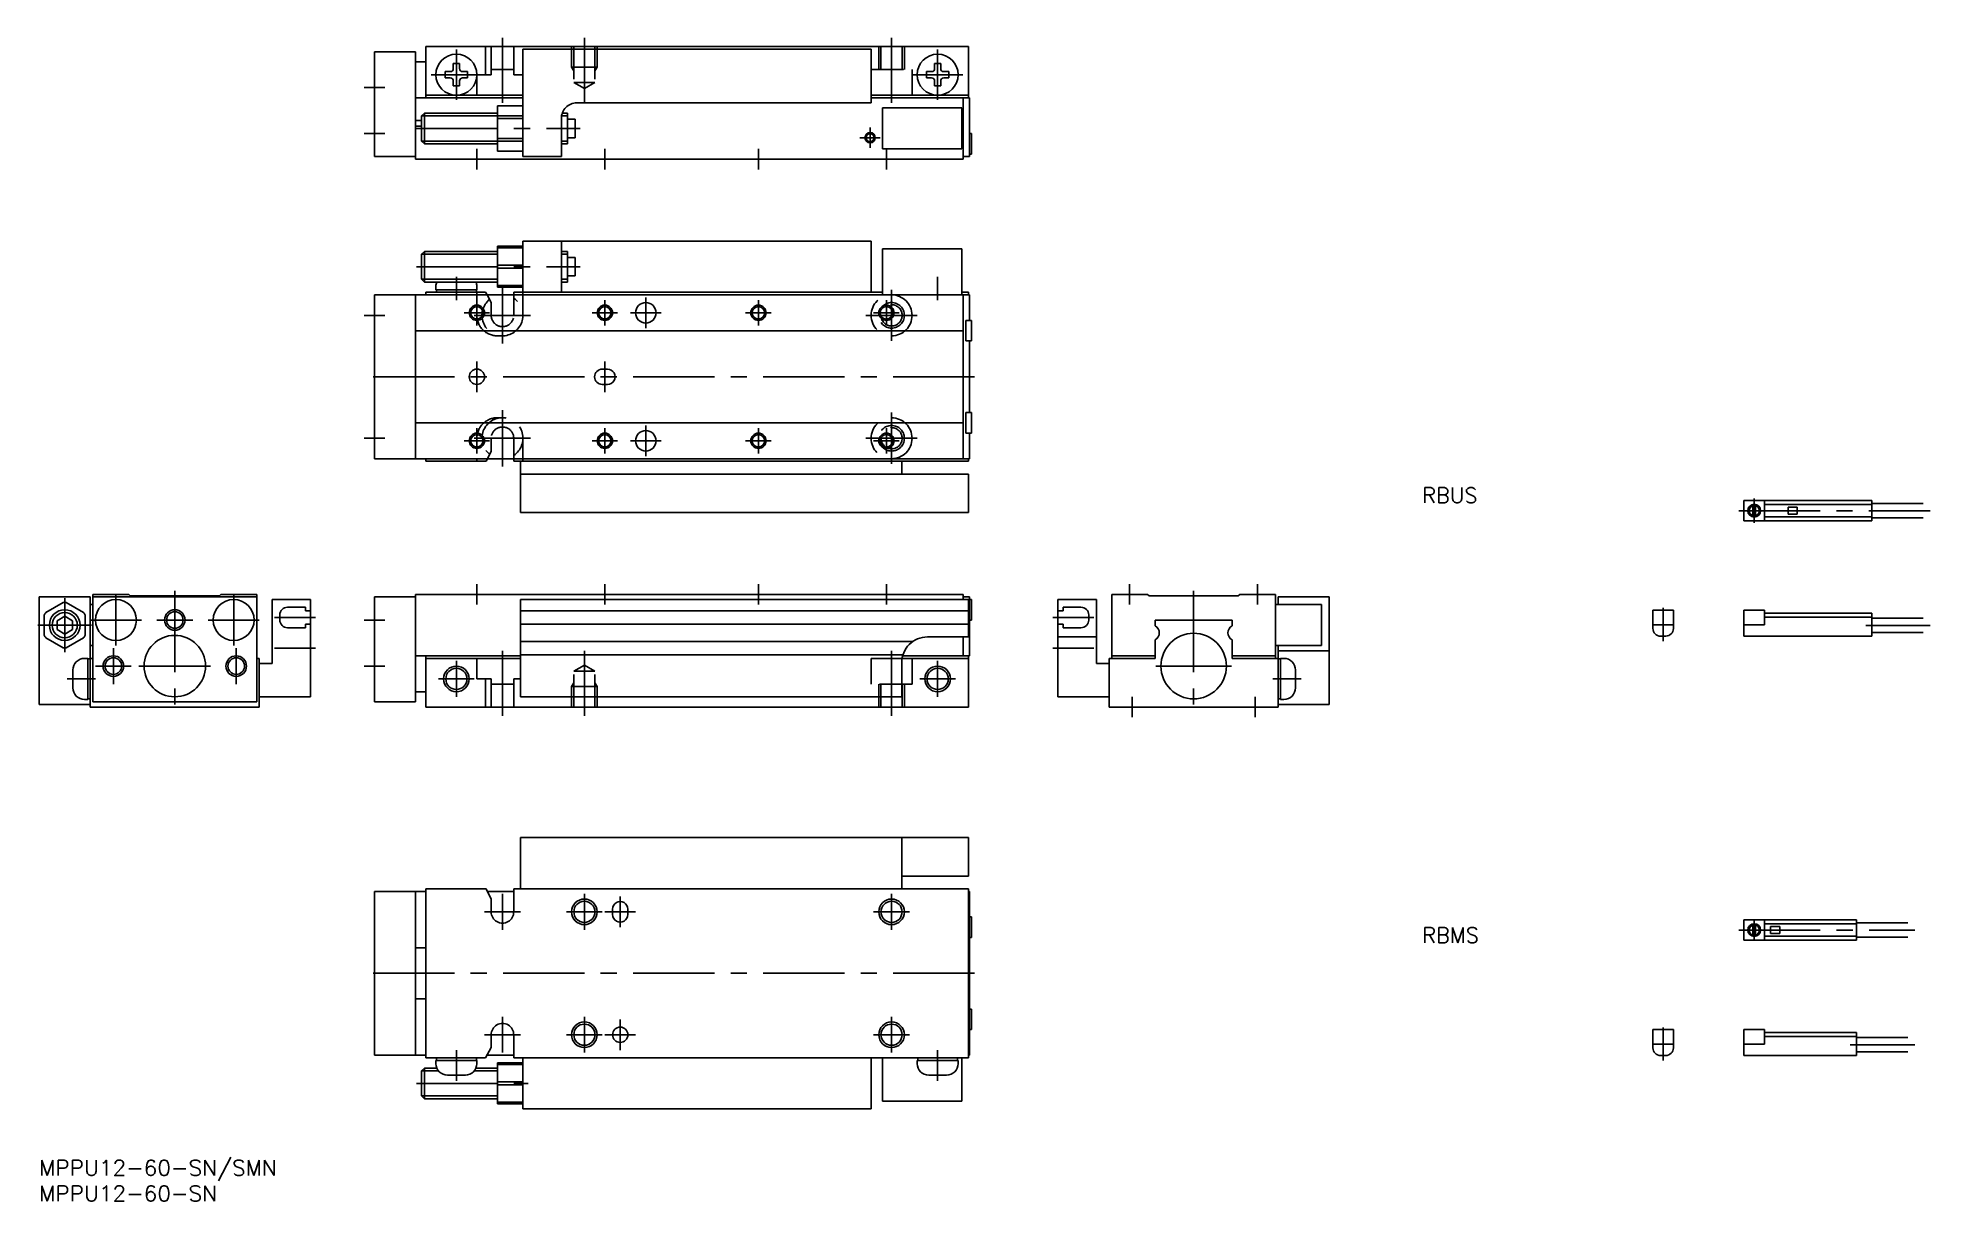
# Model space of a CAD drawing. Extents: x 0 to 369, y -8 to 219.
import ezdxf

# ---------------------------------------------------------------- set-up
doc = ezdxf.new("R2010")
doc.units = 0
doc.header["$LTSCALE"] = 0.5
doc.linetypes.add('CENTER', pattern=[50.8, 31.75, -6.35, 6.35, -6.35])
doc.linetypes.add('DASHED', pattern=[19.05, 12.7, -6.35])
for name, color, linetype in [('MSM_CENTER', 1, 'CENTER'), ('MSM_CONTINUOUS', 7, 'CONTINUOUS'), ('MSM_DASHED', 4, 'DASHED'), ('MSM_NARROW', 5, 'CONTINUOUS'), ('MSM_PART_NUMBER', 7, 'CONTINUOUS')]:
    doc.layers.add(name, color=color, linetype=linetype)
doc.styles.get("Standard").update_dxf_attribs({"font": 'txt.shx', "height": 3, "bigfont": 'bigfont.shx'})

# ---------------------------------------------------------------- blocks, each defined once
blk = doc.blocks.new('*U12')
at = {"layer": 'MSM_PART_NUMBER', "width": 1.032}
blk.add_text('MPPU12-60-SN/SMN', height=3, dxfattribs=at).set_placement((0, -3))
blk = doc.blocks.new('*U13')
at = {"layer": 'MSM_PART_NUMBER', "width": 1.032}
blk.add_text('MPPU12-60-SN', height=3, dxfattribs=at).set_placement((0, -8))
blk = doc.blocks.new('*U15')
at = {"layer": 'MSM_PART_NUMBER'}
blk.add_text('RBMS', height=3, dxfattribs=at).set_placement((270.160303, 42.450468))
blk = doc.blocks.new('*U16')
at = {"layer": 'MSM_PART_NUMBER'}
blk.add_text('RBUS', height=3, dxfattribs=at).set_placement((270.160303, 128.353779))

msp = doc.modelspace()

# ---------------------------------------------------------------- linework, layer by layer
at = {"layer": 'MSM_CENTER'}
for p, q in [((90.5, 219.199997), (90.5, 206.500001)), ((106.500002, 206.500001), (106.500002, 219.200001)), ((166.500005, 206.500001), (166.500005, 219.200001)), ((81.499985, 216.899994), (81.499985, 207.100007)), ((175.5, 216.90001), (175.5, 207.100007)), ((76.599983, 212.000001), (86.399986, 212.000001)), ((170.59999, 212.000001), (180.39999, 212.000001)), ((63.5, 209.500001), (67.5, 209.500001)), ((63.5, 200.500001), (67.5, 200.500001)), ((73.699974, 201.500001), (105.699974, 201.500001)), ((160.30001, 199.700001), (164.30001, 199.700001)), ((162.30001, 201.700001), (162.30001, 197.700001)), ((85.500015, 197.500001), (85.500015, 193.500001)), ((110.500023, 197.500001), (110.500023, 193.500001)), ((140.50002, 197.500001), (140.50002, 193.500001)), ((165.50003, 197.500001), (165.50003, 193.500001)), ((73.699997, 174.5), (105.699997, 174.5)), ((81.499985, 172.5), (81.499985, 168)), ((90.5, 170.5), (90.5, 159.5)), ((175.5, 172.5), (175.5, 168)), ((85.500015, 168), (85.500015, 163)), ((110.500023, 168), (110.500023, 163)), ((118.500023, 168.5), (118.500023, 162.5)), ((140.50002, 168), (140.50002, 163)), ((165.50003, 168), (165.50003, 163)), ((166.50003, 170), (166.50003, 160)), ((63.5, 165), (67.5, 165)), ((83.000015, 165.5), (88.000015, 165.5)), ((85, 165), (96, 165)), ((108.000023, 165.5), (113.000023, 165.5)), ((115.500023, 165.5), (121.500023, 165.5)), ((138.00002, 165.5), (143.00002, 165.5)), ((161.50003, 165), (171.500033, 165)), ((163.00002, 165.5), (168.00003, 165.5)), ((85.500015, 156), (85.500015, 150)), ((110.500015, 156), (110.500015, 150)), ((182.70003, 153), (64.5, 153)), ((90.5, 135.5), (90.5, 146.5)), ((166.50003, 146), (166.50003, 136)), ((63.5, 141), (67.5, 141)), ((83.000015, 140.5), (88.000015, 140.5)), ((85, 141), (96, 141)), ((85.500015, 143), (85.500015, 138)), ((108.000023, 140.5), (113.000023, 140.5)), ((110.500023, 143), (110.500023, 138)), ((115.500023, 140.5), (121.500023, 140.5)), ((118.500023, 143.5), (118.500023, 137.5)), ((138.00002, 140.5), (143.00002, 140.5)), ((140.50002, 143), (140.50002, 138)), ((161.50003, 141), (171.500033, 141)), ((163.00002, 140.5), (168.00003, 140.5)), ((165.50003, 143), (165.50003, 138)), ((331.996023, 126.847293), (369.359712, 126.847293)), ((334.996026, 129.247293), (334.996026, 124.447293)), ((26.5, 111.2), (26.5, 87.5)), ((85.500015, 112.5), (85.500015, 108.5)), ((110.500023, 112.5), (110.500023, 108.5)), ((140.50002, 112.5), (140.50002, 108.5)), ((165.50003, 112.5), (165.50003, 108.5)), ((213, 112.49998), (213, 108.49998)), ((225.5, 111.2), (225.5, 87.5)), ((238, 112.49998), (238, 108.49998)), ((5, 109.750002), (5, 99.250005)), ((15, 100.5), (15, 110.5)), ((38, 100.5), (38, 110.5)), ((317.202613, 107.847293), (317.202613, 101.347293)), ((10.25, 104.499999), (-0.25, 104.499999)), ((10, 105.5), (20, 105.5)), ((23, 105.5), (30, 105.5)), ((33, 105.5), (43, 105.5)), ((54, 106), (46, 106)), ((63.5, 105.5), (67.5, 105.5)), ((198, 106), (206, 106)), ((356.765908, 104.447291), (369.359712, 104.447291)), ((14.5, 100), (14.5, 93)), ((38.5, 100), (38.5, 93)), ((54, 100), (46, 100)), ((198, 100), (206, 100)), ((11, 96.5), (18, 96.5)), ((19.5, 96.5), (33.5, 96.5)), ((63.5, 96.5), (67.5, 96.5)), ((81.499985, 97.5), (81.499985, 90.5)), ((90.5, 86.8), (90.5, 99.5)), ((106.500038, 99.5), (106.500038, 86.8)), ((166.500023, 99.5), (166.500023, 86.8)), ((175.5, 97.5), (175.5, 90.5)), ((218.10001, 96.5), (232.89999, 96.5)), ((5.5, 94), (11, 94)), ((77.999985, 94), (84.999985, 94)), ((172, 94), (179, 94)), ((246.5, 94), (241, 94)), ((213.5, 90.5), (213.5, 86.5)), ((237.5, 90.5), (237.5, 86.5)), ((90.5, 52), (90.5, 45)), ((106.500038, 52), (106.500038, 45)), ((166.50003, 52), (166.50003, 45)), ((87, 48.5), (94, 48.5)), ((103.000038, 48.5), (110.000038, 48.5)), ((116.5, 48.5), (110.5, 48.5)), ((113.5, 45.5), (113.5, 51.5)), ((163.00003, 48.5), (170.00003, 48.5)), ((332.017803, 44.943982), (366.359712, 44.943982)), ((334.996026, 46.943982), (334.996026, 42.943982)), ((182.70003, 36.5), (64.5, 36.5)), ((90.5, 21), (90.5, 28)), ((106.500038, 28), (106.500038, 21)), ((113.5, 27.5), (113.5, 21.5)), ((166.50003, 28), (166.50003, 21)), ((317.202613, 25.943982), (317.202613, 19.443982)), ((87, 24.5), (94, 24.5)), ((103.000038, 24.5), (110.000038, 24.5)), ((116.5, 24.5), (110.5, 24.5)), ((163.00003, 24.5), (170.00003, 24.5)), ((353.765908, 22.543992), (366.359712, 22.543992)), ((81.5, 15.5), (81.5, 21.5)), ((175.5, 15.5), (175.5, 21.5)), ((73.699997, 15), (95.5, 15))]:
    msp.add_line(p, q, dxfattribs=at)
at = {"layer": 'MSM_CONTINUOUS'}
for p, q in [((73.5, 216.500001), (65.5, 216.500001)), ((65.5, 216.500001), (65.5, 196.000001)), ((73.5, 195.500001), (73.5, 216.500001)), ((75.499985, 214.500001), (73.5, 214.500001)), ((75.499985, 207.500001), (75.499985, 217.500001)), ((75.499985, 217.500001), (181.5, 217.500001)), ((87.209091, 217.500001), (87.209091, 212.000001)), ((88.299999, 217.500001), (88.299999, 212.000001)), ((92.699997, 217.500001), (92.699997, 212.000001)), ((94.499977, 217.000001), (162.49998, 217.000001)), ((94.499977, 196.000001), (94.499977, 217.000001)), ((162.49998, 206.500001), (162.49998, 217.000001)), ((181.5, 207.500001), (181.5, 217.500001)), ((79.299985, 211.400001), (79.299985, 212.600001)), ((79.299985, 212.600001), (80.299985, 212.600001)), ((79.299985, 211.400001), (80.299985, 211.400001)), ((80.899985, 214.200001), (82.099984, 214.200001)), ((80.899985, 213.200001), (80.899985, 214.200001)), ((80.899985, 209.800001), (80.899985, 210.800001)), ((82.099984, 213.200001), (82.099984, 214.200001)), ((82.099984, 209.800001), (82.099984, 210.800001)), ((82.699984, 212.600001), (83.699984, 212.600001)), ((82.699984, 211.400001), (83.699984, 211.400001)), ((83.699984, 211.400001), (83.699984, 212.600001)), ((85.5, 212.000001), (85.5, 208.000001)), ((85.5, 212.000001), (88.299999, 212.000001)), ((88.299999, 213.000001), (92.699997, 213.000001)), ((92.699997, 212.000001), (94.5, 212.000001)), ((173.3, 211.400001), (173.3, 212.600001)), ((173.3, 212.600001), (174.3, 212.600001)), ((173.3, 211.400001), (174.3, 211.400001)), ((174.9, 214.200001), (176.099999, 214.200001)), ((174.9, 213.200001), (174.9, 214.200001)), ((174.9, 209.800001), (174.9, 210.800001)), ((176.099999, 213.200001), (176.099999, 214.200001)), ((176.099999, 209.800001), (176.099999, 210.800001)), ((176.699999, 212.600001), (177.699999, 212.600001)), ((176.699999, 211.400001), (177.699999, 211.400001)), ((177.699999, 211.400001), (177.699999, 212.600001)), ((73.5, 207.500001), (94.499977, 207.500001)), ((75.499985, 208.000001), (94.499977, 208.000001)), ((80.899985, 209.800001), (82.099984, 209.800001)), ((162.49998, 208.000001), (181.5, 208.000001)), ((162.49998, 207.500001), (181.70001, 207.500001)), ((174.9, 209.800001), (176.099999, 209.800001)), ((180.5, 195.500001), (180.5, 207.500001)), ((181.70001, 196.000001), (181.70001, 207.500001)), ((75.241482, 204.500001), (74.699982, 203.958501)), ((74.699982, 199.041501), (74.699982, 203.958501)), ((89.499982, 204.500001), (75.241482, 204.500001)), ((75.241482, 198.500001), (75.241482, 204.500001)), ((89.499977, 205.949997), (89.499977, 197.050004)), ((94.499977, 205.949997), (89.499977, 205.949997)), ((89.499977, 203.989098), (94.499977, 203.989098)), ((89.499977, 203.450013), (94.499977, 203.450013)), ((101.999977, 196.000001), (101.999977, 203.500001)), ((103.199974, 204.500001), (102.171557, 204.500001)), ((103.199974, 198.500001), (103.199974, 204.500001)), ((103.199974, 203.300004), (104.699974, 203.300004)), ((104.699974, 199.699997), (104.699974, 203.300004)), ((104.999977, 206.500001), (162.49998, 206.500001)), ((164.69998, 197.500001), (164.69998, 205.500001)), ((164.69998, 205.500001), (180.19998, 205.500001)), ((180.19998, 197.500001), (180.19998, 205.500001)), ((73.499977, 203.029099), (74.699982, 203.029099)), ((73.499977, 201.970902), (74.699982, 201.970902)), ((103.199974, 199.699997), (104.699974, 199.699997)), ((181.70001, 200.500001), (182.10001, 200.500001)), ((182.10001, 196.500001), (182.10001, 200.500001)), ((73.5, 196.000001), (65.5, 196.000001)), ((74.699982, 199.041501), (75.241482, 198.500001)), ((89.499982, 198.500001), (75.241482, 198.500001)), ((89.499977, 199.549988), (94.499977, 199.549988)), ((89.499977, 199.010895), (94.499977, 199.010895)), ((89.499977, 197.050004), (94.499977, 197.050004)), ((94.499977, 196.000001), (101.999977, 196.000001)), ((103.199974, 198.500001), (101.999984, 198.500001)), ((164.69998, 197.500001), (180.19998, 197.500001)), ((180.5, 196.000001), (181.70001, 196.000001)), ((181.70001, 196.500001), (182.10001, 196.500001)), ((73.5, 195.500001), (180.5, 195.500001)), ((75.241505, 177.5), (74.700005, 176.9585)), ((89.500005, 177.5), (75.241505, 177.5)), ((75.241505, 171.5), (75.241505, 177.5)), ((89.5, 178.5), (89.5, 170.5)), ((89.5, 178.5), (94.5, 178.5)), ((89.5, 178.18875), (94.5, 178.18875)), ((94.5, 169), (94.5, 179.5)), ((94.5, 179.5), (162.5, 179.5)), ((102, 169.5), (102, 179.5)), ((103.199997, 177.5), (102, 177.5)), ((103.199997, 171.5), (103.199997, 177.5)), ((162.5, 169.5), (162.5, 179.5)), ((164.70003, 169), (164.70003, 178)), ((180.20004, 178), (164.70003, 178)), ((180.20003, 169), (180.20003, 178)), ((74.700005, 172.0415), (74.700005, 176.9585)), ((89.5, 174.81125), (94.5, 174.81125)), ((89.5, 174.18875), (94.5, 174.18875)), ((103.199997, 176.3), (104.699997, 176.3)), ((104.699997, 172.7), (104.699997, 176.3)), ((74.700005, 172.0415), (75.241505, 171.5)), ((89.500005, 171.5), (75.241505, 171.5)), ((77.499985, 170.65), (77.499985, 170)), ((85.499985, 170.65), (85.499985, 170)), ((89.5, 170.81125), (94.5, 170.81125)), ((89.5, 170.5), (94.5, 170.5)), ((103.199997, 171.5), (102.000007, 171.5)), ((103.199997, 172.7), (104.699997, 172.7)), ((65.5, 169), (65.5, 137)), ((181.70003, 169), (65.5, 169)), ((73.5, 137), (73.5, 169)), ((75.5, 169), (75.5, 169.5)), ((75.5, 169.5), (87.209091, 169.5)), ((77.499985, 170), (85.499985, 170)), ((77.599985, 170), (77.599985, 169.5)), ((85.399985, 169.5), (85.399985, 170)), ((85.5, 169), (85.5, 169.50001)), ((87.209091, 169.50001), (87.481823, 169)), ((92.700005, 169.5), (92.700005, 169)), ((92.700005, 169.5), (164.70003, 169.5)), ((180.20003, 169.5), (181.50003, 169.5)), ((180.50003, 137), (180.50003, 169)), ((181.50003, 169), (181.50003, 169.5)), ((181.70003, 164), (181.70003, 169)), ((182.10004, 164), (181.00003, 164)), ((181.00003, 160), (181.00003, 164)), ((182.10004, 160), (182.10004, 164)), ((180.50003, 162), (73.5, 162)), ((182.10004, 160), (181.00003, 160)), ((181.70003, 146), (181.70003, 160)), ((110.000015, 154.5), (111.000015, 154.5)), ((110.000015, 151.5), (111.000015, 151.5)), ((182.10004, 146), (181.00003, 146)), ((181.00003, 146), (181.00003, 142)), ((182.10004, 146), (182.10004, 142)), ((180.50003, 144), (73.5, 144)), ((182.10004, 142), (181.00003, 142)), ((181.70003, 137), (181.70003, 142)), ((181.70003, 137), (65.5, 137)), ((75.5, 136.5), (75.5, 137)), ((85.5, 137), (85.5, 136.5)), ((87.549999, 137), (87.299999, 136.5)), ((92.700005, 137), (92.700005, 136.5)), ((94.5, 137), (94.5, 136.5)), ((181.50003, 136.5), (181.50003, 137)), ((75.5, 136.5), (87.299995, 136.5)), ((92.700005, 136.5), (181.50003, 136.5)), ((94.000008, 136.5), (94.000008, 126.5)), ((94.000008, 134), (181.50005, 134)), ((168.50005, 136.5), (168.50005, 134)), ((181.50005, 134), (181.50005, 126.5)), ((94.000008, 126.5), (181.50005, 126.5)), ((332.996026, 128.847293), (332.996026, 124.847293)), ((332.996026, 128.847293), (357.996026, 128.847293)), ((334.746026, 128.072043), (334.746026, 125.622543)), ((335.246026, 128.072043), (335.246026, 125.622543)), ((336.996018, 128.847293), (336.996018, 124.847293)), ((336.996018, 128.047293), (357.996026, 128.047293)), ((341.596025, 127.547293), (343.396028, 127.547293)), ((341.596025, 127.547293), (341.596025, 126.147283)), ((341.596025, 126.147283), (343.396028, 126.147283)), ((343.396028, 127.547293), (343.396028, 126.147283)), ((357.996026, 128.847293), (357.996026, 124.847293)), ((357.996026, 128.247283), (367.996026, 128.247283)), ((332.996026, 124.847293), (357.996026, 124.847293)), ((336.996018, 125.647283), (357.996026, 125.647283)), ((357.996026, 125.447293), (367.996026, 125.447293)), ((10, 109.999996), (0, 109.999996)), ((0, 109.999996), (0, 89)), ((1.31124, 106.989101), (4.68874, 108.939097)), ((8.68874, 106.989106), (5.31125, 108.939102)), ((10, 88.5), (10, 109.999996)), ((10, 108.5), (10.5, 108.5)), ((10.5, 110.5), (17.5, 110.5)), ((10.5, 110.5), (10.5, 89.5)), ((10.5, 110), (42.5, 110)), ((17.49998, 110.500009), (17.8, 110.199993)), ((35.19998, 110.199997), (17.8, 110.199997)), ((35.49997, 110.500019), (35.19998, 110.200026)), ((42.5, 110.5), (35.5, 110.5)), ((42.5, 110.5), (42.5, 89.5)), ((53, 109.5), (45.5, 109.5)), ((45.5, 109.5), (45.5, 97)), ((52, 108), (48.5, 108)), ((52, 108), (52, 107.300019)), ((53, 107.300019), (52, 107.300019)), ((53, 109.5), (53, 90.5)), ((73.5, 110), (65.5, 110)), ((65.5, 89.5), (65.5, 110)), ((73.5, 110.5), (73.5, 89.5)), ((73.5, 110.5), (180.5, 110.5)), ((93.999992, 90.5), (93.999992, 109.5)), ((181.5, 109.5), (93.999992, 109.5)), ((181.5, 107.30002), (93.999992, 107.30002)), ((180.5, 110.5), (180.5, 109.5)), ((180.5, 110), (181.70001, 110)), ((181.5, 109.5), (181.5, 102.19998)), ((181.70001, 110), (181.70001, 98.5)), ((182.10001, 109.49997), (181.70001, 109.49997)), ((182.10001, 109.49997), (182.10001, 105.49997)), ((199, 109.5), (206.5, 109.5)), ((199, 109.5), (199, 90.5)), ((199, 107.29999), (200, 107.29999)), ((200, 108), (200, 107.29999)), ((200, 108), (203.5, 108)), ((206.5, 109.5), (206.5, 97)), ((209.5, 110.49998), (216.50003, 110.49998)), ((209.5, 110.49998), (209.5, 97.99998)), ((216.5, 110.49998), (216.8, 110.19998)), ((234.20001, 110.2), (216.79999, 110.2)), ((234.49999, 110.50002), (234.19997, 110.2)), ((241.5, 110.49998), (234.49997, 110.49998)), ((241.5, 110.49998), (241.5, 98)), ((250.5, 108.49998), (241.5, 108.49998)), ((242, 108.49998), (242, 110)), ((242, 110), (252, 110)), ((250.5, 108.49998), (250.5, 100.49998)), ((252, 110), (252, 89)), ((315.202613, 107.447291), (315.202613, 103.847293)), ((315.202613, 107.447291), (319.202613, 107.447291)), ((319.202613, 107.447291), (319.202613, 103.847293)), ((332.996026, 107.447291), (336.996018, 107.447291)), ((332.996026, 107.447291), (332.996026, 102.347293)), ((336.996018, 107.447291), (336.996018, 104.547298)), ((1, 106.450011), (1, 102.549986)), ((3.49999, 103.633985), (4.99999, 102.767958)), ((3.5, 105.366033), (5, 106.232061)), ((3.5, 105.366033), (3.5, 103.633975)), ((4.99998, 106.232055), (6.49999, 105.366027)), ((5, 102.76795), (6.50001, 103.633978)), ((6.5, 103.633975), (6.5, 105.366033)), ((9, 106.450011), (9, 102.549986)), ((47, 106.5), (47, 105.5)), ((52, 104), (48.5, 104)), ((53, 104.700013), (52, 104.700013)), ((52, 104.700013), (52, 104)), ((181.5, 104.69998), (93.999992, 104.69998)), ((182.10001, 105.49997), (181.70001, 105.49997)), ((199, 104.7), (200, 104.7)), ((200, 104.7), (200, 104)), ((200, 104), (203.5, 104)), ((205, 106.5), (205, 105.5)), ((218, 105.49998), (218, 104.38564)), ((233, 105.49998), (218, 105.49998)), ((233, 105.49998), (233, 104.38565)), ((315.202613, 104.547298), (319.202613, 104.547298)), ((332.996026, 104.547298), (336.996018, 104.547298)), ((336.996018, 106.847293), (357.996026, 106.847293)), ((336.996018, 106.047298), (357.996026, 106.047298)), ((357.996026, 106.847293), (357.996026, 102.347293)), ((357.996026, 105.847293), (367.996026, 105.847293)), ((4.68874, 100.060902), (1.31125, 102.0109)), ((5.31124, 100.060898), (8.68874, 102.010894)), ((10, 100.5), (10.5, 100.5)), ((170.63817, 101.29999), (93.999992, 101.29999)), ((181.5, 102.19998), (173.5, 102.19998)), ((180.5, 102.19998), (180.5, 98.5)), ((206.5, 102.2), (199, 102.2)), ((218, 101.61435), (218, 97.99998)), ((233, 101.61436), (233, 97.99998)), ((250.5, 100.49998), (241.5, 100.49998)), ((242, 88.5), (242, 100.49998)), ((316.702613, 102.347293), (317.702613, 102.347293)), ((332.996026, 102.347293), (357.996026, 102.347293)), ((357.996026, 103.047298), (367.996026, 103.047298)), ((8.85, 98), (9.5, 98)), ((9.5, 90), (9.5, 98)), ((10, 97.9), (9.5, 97.9)), ((10, 98), (10.5, 98)), ((43, 98), (42.5, 98)), ((43, 98), (43, 88.5)), ((45.5, 97), (43, 97)), ((73.5, 98.5), (93.999992, 98.5)), ((75.499985, 98.5), (75.499985, 88.5)), ((75.499985, 98), (93.999992, 98)), ((85.5, 94), (85.5, 98)), ((168.73032, 98.70001), (93.999992, 98.70001)), ((168.5, 97.2), (168.5, 90.5)), ((168.56442, 98), (181.5, 98)), ((168.67195, 98.5), (181.70001, 98.5)), ((181.5, 98.5), (181.5, 88.5)), ((206.5, 97), (209, 97)), ((209, 97.99998), (218, 97.99998)), ((209, 97.99998), (209, 88.5)), ((209.5, 98.49998), (218, 98.49998)), ((241.5, 98.49998), (233, 98.49998)), ((242, 97.99998), (233, 97.99998)), ((242, 99.5), (252, 99.5)), ((242.5, 97.9), (242, 97.9)), ((242.5, 98), (242.5, 90)), ((243.15, 98), (242.5, 98)), ((6.6, 92.25), (6.6, 95.75)), ((85.5, 94), (88.299999, 94)), ((87.209091, 88.5), (87.209091, 94)), ((88.299999, 88.5), (88.299999, 94)), ((88.299999, 93), (92.699997, 93)), ((92.699997, 94), (93.999992, 94)), ((92.699997, 88.5), (92.699997, 94)), ((245.4, 95.75), (245.4, 92.25)), ((10, 89), (0, 89)), ((8.85, 90), (9.5, 90)), ((9.5, 90.1), (10, 90.1)), ((10.5, 89.5), (42.5, 89.5)), ((53, 90.5), (43, 90.5)), ((73.5, 89.5), (65.5, 89.5)), ((75.499985, 91.5), (73.5, 91.5)), ((168.5, 90.5), (93.999992, 90.5)), ((199, 90.5), (209, 90.5)), ((242, 90.1), (242.5, 90.1)), ((242, 89), (252, 89)), ((243.15, 90), (242.5, 90)), ((10, 88.5), (43, 88.5)), ((75.499985, 88.5), (181.5, 88.5)), ((209, 88.5), (242, 88.5)), ((94.000008, 53), (94.000008, 63)), ((94.000008, 63), (181.50002, 63)), ((168.50002, 53), (168.50002, 63)), ((181.50002, 55.5), (181.50002, 63)), ((168.50002, 55.5), (181.50002, 55.5)), ((65.5, 52.49997), (65.5, 20.5)), ((65.5, 52.49997), (75.5, 52.49997)), ((73.5, 52.49997), (73.5, 20.5)), ((75.5, 52.99997), (87.300011, 52.99997)), ((75.5, 52.99997), (75.5, 20)), ((87.300003, 52.99999), (88.300003, 50.99999)), ((87.549999, 52.5), (92.699997, 52.5)), ((92.699997, 48.5), (92.699997, 52.99999)), ((92.700005, 52.99997), (181.50003, 52.99997)), ((181.50003, 52.99997), (181.50003, 20)), ((181.50003, 52.49997), (181.70003, 52.49997)), ((181.70003, 52.49997), (181.70003, 20.5)), ((88.300003, 48.5), (88.300003, 50.99999)), ((112, 49), (112, 48)), ((115, 49), (115, 48)), ((182.10004, 47.5), (181.70003, 47.5)), ((182.10004, 47.5), (182.10004, 43.5)), ((332.996026, 46.943982), (332.996026, 42.943982)), ((332.996026, 46.943982), (354.996026, 46.943982)), ((334.746026, 46.168732), (334.746026, 43.719232)), ((335.246026, 46.168732), (335.246026, 43.719232)), ((336.996034, 46.943982), (336.996034, 42.943982)), ((336.996034, 46.143982), (354.996026, 46.143982)), ((338.196023, 45.643982), (338.196023, 44.243982)), ((338.196023, 45.643982), (339.996026, 45.643982)), ((339.996026, 45.643982), (339.996026, 44.243982)), ((354.996026, 46.943982), (354.996026, 42.943982)), ((354.996026, 46.343982), (364.996034, 46.343982)), ((75.5, 41.5), (73.5, 41.5)), ((182.10004, 43.5), (181.70003, 43.5)), ((332.996026, 42.943982), (354.996026, 42.943982)), ((336.996034, 43.743982), (354.996026, 43.743982)), ((338.196023, 44.243982), (339.996026, 44.243982)), ((354.996026, 43.543982), (364.996034, 43.543982)), ((75.5, 31.5), (73.5, 31.5)), ((182.10004, 29.5), (181.70003, 29.5)), ((182.10004, 29.5), (182.10004, 25.5)), ((88.300003, 24.5), (88.300003, 22)), ((92.699997, 24.5), (92.699997, 20)), ((182.10004, 25.5), (181.70003, 25.5)), ((315.202613, 25.543992), (315.202613, 21.943982)), ((315.202613, 25.543992), (319.202613, 25.543992)), ((315.202613, 22.643982), (319.202613, 22.643982)), ((319.202613, 25.543992), (319.202613, 21.943982)), ((332.996026, 25.543992), (336.996034, 25.543992)), ((332.996026, 20.443982), (332.996026, 25.543992)), ((332.996026, 22.643982), (336.996034, 22.643982)), ((336.996034, 22.643982), (336.996034, 25.543992)), ((336.996034, 24.943982), (354.996026, 24.943982)), ((336.996034, 24.143992), (354.996026, 24.143992)), ((354.996026, 20.443982), (354.996026, 24.943982)), ((354.996026, 23.943982), (364.996034, 23.943982)), ((65.5, 20.5), (75.5, 20.5)), ((75.5, 20), (87.209095, 20)), ((77.5, 18.85), (77.5, 19.5)), ((85.5, 19.5), (77.5, 19.5)), ((77.6, 20), (77.6, 19.5)), ((85.4, 19.5), (85.4, 20)), ((85.5, 18.85), (85.5, 19.5)), ((88.300007, 22), (87.209095, 20)), ((87.481823, 20.5), (92.699997, 20.5)), ((89.5, 19), (89.5, 11)), ((89.5, 19), (94.5, 19)), ((89.5, 18.68875), (94.5, 18.68875)), ((92.700005, 20), (181.50003, 20)), ((94.5, 20), (94.5, 10)), ((162.5, 20), (162.5, 10)), ((164.70003, 20), (164.70003, 11.5)), ((171.5, 18.85), (171.5, 19.5)), ((179.5, 19.5), (171.5, 19.5)), ((171.6, 20), (171.6, 19.5)), ((179.4, 19.5), (179.4, 20)), ((179.5, 18.85), (179.5, 19.5)), ((180.20003, 20), (180.20003, 11.5)), ((181.50003, 20.5), (181.70003, 20.5)), ((316.702613, 20.443982), (317.702613, 20.443982)), ((332.996026, 20.443982), (354.996026, 20.443982)), ((354.996026, 21.143992), (364.996034, 21.143992)), ((75.241505, 18), (74.700005, 17.4585)), ((74.700005, 12.5415), (74.700005, 17.4585)), ((75.241505, 12), (75.241505, 18)), ((77.666733, 18), (75.241505, 18)), ((83.25, 16.6), (79.75, 16.6)), ((89.500005, 18), (85.333267, 18)), ((89.5, 15.31125), (94.5, 15.31125)), ((177.25, 16.6), (173.75, 16.6)), ((74.700005, 12.5415), (75.241505, 12)), ((89.500005, 12), (75.241505, 12)), ((89.5, 14.68875), (94.5, 14.68875)), ((89.5, 11.31125), (94.5, 11.31125)), ((180.20004, 11.5), (164.70003, 11.5)), ((89.5, 11), (94.5, 11)), ((94.5, 10), (162.5, 10))]:
    msp.add_line(p, q, dxfattribs=at)
for centre, radius in [((81.499985, 212.000001), 4), ((175.5, 212.000001), 4), ((162.30001, 199.700001), 0.7835), ((85.500015, 165.5), 1.2295), ((110.500023, 165.5), 1.2295), ((118.500023, 165.5), 2), ((140.50002, 165.5), 1.2295), ((165.50003, 165.5), 1.2295), ((85.500015, 153), 1.5), ((85.500015, 140.5), 1.2295), ((110.500023, 140.5), 1.2295), ((118.500023, 140.5), 2), ((140.50002, 140.5), 1.2295), ((165.50003, 140.5), 1.2295), ((334.996026, 126.847293), 1.25), ((5, 104.500003), 3), ((15, 105.5), 4), ((38, 105.5), 4), ((26.5, 105.5), 1.621), ((26.5, 96.5), 6), ((225.5, 96.5), 6.4), ((14.5, 96.5), 1.621), ((38.5, 96.5), 1.621), ((81.499985, 94), 2.067), ((175.5, 94), 2.067), ((106.500038, 48.5), 2.067), ((166.50003, 48.5), 2.067), ((334.996026, 44.943982), 1.25), ((106.500038, 24.5), 2.067), ((113.5, 24.5), 1.5), ((166.50003, 24.5), 2.067)]:
    msp.add_circle(centre, radius, dxfattribs=at)
for centre, radius, start, end in [((80.299985, 213.200001), 0.6, 269.999997, 0), ((80.299985, 210.800001), 0.6, 0, 90.000003), ((82.699984, 213.200001), 0.6, 179.999995, 269.999997), ((82.699984, 210.800001), 0.6, 90.000003, 180.000005), ((174.3, 213.200001), 0.6, 269.999997, 0), ((174.3, 210.800001), 0.6, 0, 90.000003), ((176.699999, 213.200001), 0.6, 179.999995, 269.999997), ((176.699999, 210.800001), 0.6, 90.000003, 180.000005), ((104.999977, 203.500001), 3, 90.000003, 180.00001), ((79.749985, 170.65), 2.25, 157.803898, 179.999997), ((83.249985, 170.65), 2.25, 0.000003, 22.196102), ((110.000015, 153), 1.5, 90.000003, 270), ((111.000015, 153), 1.5, 270, 90.000003), ((334.996026, 126.847293), 1, 104.47752, 255.52249), ((334.996026, 126.847293), 1, 284.47751, 75.522488), ((5, 104.499999), 4.45, 85.9891, 94.010853), ((48.5, 106.5), 1.5, 90.000004, 180.000003), ((203.5, 106.5), 1.5, 359.999996, 89.99999), ((5, 104.499999), 4.45, 145.989147, 154.010771), ((5, 104.499999), 4.45, 25.98923, 34.01078), ((48.5, 105.5), 1.5, 179.999989, 270.00001), ((203.5, 105.5), 1.5, 270, 0.000009), ((217.20001, 102.99998), 1.6, 299.999495, 60.0005), ((233.79999, 103), 1.6, 119.9995, 240.0005), ((316.702613, 103.847293), 1.5, 179.99999, 270), ((317.702613, 103.847293), 1.5, 270, 0), ((5, 104.499999), 4.45, 205.9894, 214.01064), ((5, 104.499999), 4.45, 265.98936, 274.01073), ((5, 104.499999), 4.45, 325.98925, 334.01077), ((173.5, 97.2), 5, 90.000003, 180.00001), ((8.85, 95.75), 2.25, 90.000003, 180.000005), ((243.15, 95.75), 2.25, 359.999995, 89.999997), ((8.85, 92.25), 2.25, 179.999995, 269.999997), ((243.15, 92.25), 2.25, 270.000003, 0.000005), ((90.5, 48.5), 2.2, 179.99999, 0.00001), ((113.5, 49), 1.5, 0, 180.00001), ((113.5, 48), 1.5, 179.99999, 0.00001), ((334.996026, 44.943982), 1, 104.47751, 255.52249), ((334.996026, 44.943982), 1, 284.47751, 75.522488), ((90.5, 24.5), 2.2, 0, 180.00001), ((79.75, 18.85), 2.25, 180.000003, 270.000005), ((83.25, 18.85), 2.25, 269.999995, 359.999997), ((173.75, 18.85), 2.25, 180.000003, 270.000005), ((177.25, 18.85), 2.25, 269.999995, 359.999997), ((316.702613, 21.943982), 1.5, 179.99999, 270), ((317.702613, 21.943982), 1.5, 270, 0)]:
    msp.add_arc(centre, radius, start, end, dxfattribs=at)
at = {"layer": 'MSM_DASHED'}
for p, q in [((104.000002, 217.500001), (104.000002, 213.500001)), ((104.433002, 217.500001), (104.433002, 210.493384)), ((108.567002, 217.500001), (108.567002, 210.493384)), ((109.000002, 217.500001), (109.000002, 213.500001)), ((164.000005, 217.500001), (164.000005, 213.000001)), ((164.433005, 217.500001), (164.433005, 213.000001)), ((168.567005, 217.500001), (168.567005, 213.000001)), ((169.000005, 217.500001), (169.000005, 213.000001)), ((104.000002, 213.500001), (109.000002, 213.500001)), ((104.000002, 213.500001), (104.433002, 212.750023)), ((109.000002, 213.500001), (108.567002, 212.750023)), ((162.500005, 213.000001), (170.500005, 213.000001)), ((170.500005, 208.000001), (170.500005, 213.000001)), ((104.433002, 210.493384), (108.567002, 210.493384)), ((104.433002, 210.493384), (106.500002, 209.300001)), ((108.567002, 210.493384), (106.500002, 209.300001)), ((85.5, 165), (85.5, 169)), ((87.481823, 169), (88.299999, 167.5)), ((88.299999, 165), (88.299999, 167.49999)), ((92.699997, 165), (92.699997, 169)), ((94.5, 165), (94.5, 169)), ((89.5, 161), (90.5, 161)), ((89.5, 145), (90.5, 145)), ((88.299999, 141), (88.299999, 138.5)), ((92.699997, 141), (92.699997, 137)), ((94.5, 141), (94.5, 137)), ((88.299999, 138.5), (87.549999, 137)), ((104.433038, 95.506617), (106.500038, 96.7)), ((108.567038, 95.506617), (106.500038, 96.7)), ((168.564415, 98), (162.500016, 98)), ((162.500023, 98), (162.500023, 93)), ((170.500023, 98), (170.500023, 93)), ((104.000038, 92.5), (104.433038, 93.249978)), ((109.000038, 92.5), (104.000038, 92.5)), ((104.000038, 88.5), (104.000038, 92.5)), ((104.433038, 88.5), (104.433038, 95.506617)), ((108.567038, 95.506617), (104.433038, 95.506617)), ((108.567038, 88.5), (108.567038, 95.506617)), ((109.000038, 92.5), (108.567038, 93.249978)), ((109.000038, 88.5), (109.000038, 92.5)), ((170.500023, 93), (162.500023, 93)), ((164.000023, 88.5), (164.000023, 93)), ((164.433023, 88.5), (164.433023, 93)), ((168.567023, 88.5), (168.567023, 93)), ((169.000023, 88.5), (169.000023, 93))]:
    msp.add_line(p, q, dxfattribs=at)
for centre, radius in [((166.50003, 165), 4), ((166.500032, 165), 2.5), ((166.500032, 165), 2.067), ((166.50003, 141), 4), ((166.500032, 141), 2.5), ((166.500032, 141), 2.067)]:
    msp.add_circle(centre, radius, dxfattribs=at)
for centre, radius, start, end in [((90.5, 165), 4, 129.18767, 56.632988), ((89.5, 165), 4, 179.99999, 270), ((90.5, 165), 2.2, 179.99999, 0.00001), ((89.5, 141), 4, 90.000003, 180.00001), ((90.5, 141), 4, 303.36701, 231.17032), ((90.5, 141), 2.2, 0, 180.00001)]:
    msp.add_arc(centre, radius, start, end, dxfattribs=at)
at = {"layer": 'MSM_NARROW'}
for p, q in [((89.499982, 203.958501), (74.699982, 203.958501)), ((103.199974, 203.958501), (102.035228, 203.958501)), ((89.499982, 199.041501), (74.699982, 199.041501)), ((103.199974, 199.041501), (101.999984, 199.041501)), ((89.500005, 176.9585), (74.700005, 176.9585)), ((103.199997, 176.9585), (102, 176.9585)), ((89.500005, 172.0415), (74.700005, 172.0415)), ((103.199997, 172.0415), (102.000007, 172.0415)), ((77.981886, 17.4585), (74.700005, 17.4585)), ((89.500005, 17.4585), (85.018114, 17.4585)), ((89.500005, 12.5415), (74.700005, 12.5415))]:
    msp.add_line(p, q, dxfattribs=at)
for centre, radius in [((162.30001, 199.700001), 1), ((85.500015, 165.5), 1.5), ((110.500023, 165.5), 1.5), ((140.50002, 165.5), 1.5), ((165.50003, 165.5), 1.5), ((85.500015, 140.5), 1.5), ((110.500023, 140.5), 1.5), ((140.50002, 140.5), 1.5), ((165.50003, 140.5), 1.5), ((26.5, 105.5), 2), ((5, 104.500003), 2.4585), ((14.5, 96.5), 2), ((38.5, 96.5), 2), ((81.499985, 94), 2.5), ((175.5, 94), 2.5), ((106.500038, 48.5), 2.5), ((166.50003, 48.5), 2.5), ((106.500038, 24.5), 2.5), ((166.50003, 24.5), 2.5)]:
    msp.add_circle(centre, radius, dxfattribs=at)

# ---------------------------------------------------------------- block references
at = {"layer": 'MSM_CONTINUOUS'}
for name in ['*U16', '*U15', '*U12', '*U13']:
    msp.add_blockref(name, (0, 0), dxfattribs=at)

doc.saveas('drawing.dxf')
